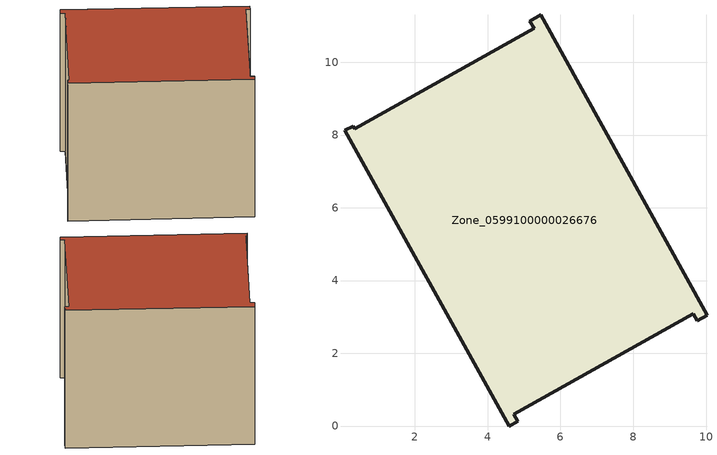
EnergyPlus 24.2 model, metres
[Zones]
Zone_0599100000026676
 floor ground (C_G): 5.16,11.13 5.46,11.3 10.03,3.04 9.76,2.89 9.65,3.09 4.71,0.33 4.82,0.13 4.59,0 0.06,8.13 0.3,8.24 0.34,8.17 5.28,10.93 z0
 wall outside (C_F): 5.46,11.3 5.16,11.13 5.28,10.93 0.34,8.17 0.3,8.24 0.06,8.13 4.59,0 4.82,0.13 4.71,0.33 9.65,3.09 9.76,2.89 10.03,3.04 5.46,11.3 z0:8.43
 roof outside (C_R): 5.28,10.93 0.34,8.17 0.3,8.24 0.06,8.13 4.59,0 4.82,0.13 4.71,0.33 9.65,3.09 9.76,2.89 10.03,3.04 5.46,11.3 5.16,11.13 z8.43
[BUILDING]
Pand.0599100000026676: North Axis=0; Terrain=City; Loads Convergence Tolerance Value=0.04; Temperature Convergence Tolerance Value=0.4; Solar Distribution=FullExterior; Maximum Number of Warmup Days=25; Minimum Number of Warmup Days=1
[Site:Location]
Rotterdam.The.Hague.AP_ZH_NLD Design_Conditions: Latitude=51.96; Longitude=4.45; Time Zone=1; Elevation=-4.5
[SITE:GROUNDTEMPERATURE:BUILDINGSURFACE]
18, 18, 18, 18, 18, 18, 18, 18, 18, 18, 18, 18
[MATERIAL] Thermal Absorptance=0.9; Solar Absorptance=0.7; Visible Absorptance=0.7
Name | Roughness | Thickness | Conductivity | Density | Specific Heat
G.TI.1965-1974 | MediumSmooth | 0.15 | 0.882353 | 540 | 1210
F.TI.1965-1974 | Rough | 0.3 | 0.697674 | 1920 | 840
R.TI.1965-1974 | MediumRough | 0.2 | 0.232558 | 1500 | 1000
[CONSTRUCTION]
C_G: G.TI.1965-1974
C_F: F.TI.1965-1974
C_R: R.TI.1965-1974
[ZONE]
Zone_0599100000026676: Type=1; Multiplier=1; Ceiling Height=Autocalculate; Volume=Autocalculate; Floor Area=autocalculate; Part of Total Floor Area=Yes
[ZONEINFILTRATION:DESIGNFLOWRATE]
Infil_Zone_0599100000026676: Zone or ZoneList or Space or SpaceList=Zone_0599100000026676; Schedule=AlwaysOn; Design Flow Rate Calculation Method=Flow/Area; Flow Rate per Floor Area=0.003; Constant Term Coefficient=1; Temperature Term Coefficient=0; Velocity Term Coefficient=0; Velocity Squared Term Coefficient=0
[HVACTEMPLATE:ZONE:IDEALLOADSAIRSYSTEM]
Zone_0599100000026676: Maximum Heating Supply Air Temperature=50; Minimum Cooling Supply Air Temperature=13; Maximum Heating Supply Air Humidity Ratio=0.0156; Minimum Cooling Supply Air Humidity Ratio=0.0077; Heating Limit=NoLimit; Cooling Limit=NoLimit; Dehumidification Control Type=ConstantSensibleHeatRatio; Cooling Sensible Heat Ratio=0.7; Dehumidification Setpoint=60; Humidification Control Type=None; Humidification Setpoint=30; Outdoor Air Method=None; Outdoor Air Flow Rate per Person=0.00944; Outdoor Air Flow Rate per Zone Floor Area=0; Outdoor Air Flow Rate per Zone=0; Demand Controlled Ventilation Type=None; Outdoor Air Economizer Type=NoEconomizer; Heat Recovery Type=None; Sensible Heat Recovery Effectiveness=0.7; Latent Heat Recovery Effectiveness=0.65
[ZONECONTROL:THERMOSTAT]
ThermostatControl_Zone_0599100000026676: Zone or ZoneList=Zone_0599100000026676; Control Type Schedule=DualSetpointControlType; Control 1=Thermostat_Zone_0599100000026676; Temperature Difference Between Cutout And Setpoint=0
[THERMOSTATSETPOINT:DUALSETPOINT]
Thermostat_Zone_0599100000026676: Heating Setpoint Temperature Schedule=HeatingSetpoint_Zone_0599100000026676; Cooling Setpoint Temperature Schedule=CoolingSetpoint_Zone_0599100000026676
[SCHEDULE:COMPACT]
HeatingSetpoint_Zone_0599100000026676: Through: 12/31, For: AllDays, Until: 24:00, 21
CoolingSetpoint_Zone_0599100000026676: Through: 12/31, For: AllDays, Until: 24:00, 24
DualSetpointControlType: Through: 12/31, For: AllDays, Until: 24:00, 4
AlwaysOn: Through: 12/31, For: AllDays, Until: 24:00, 1
